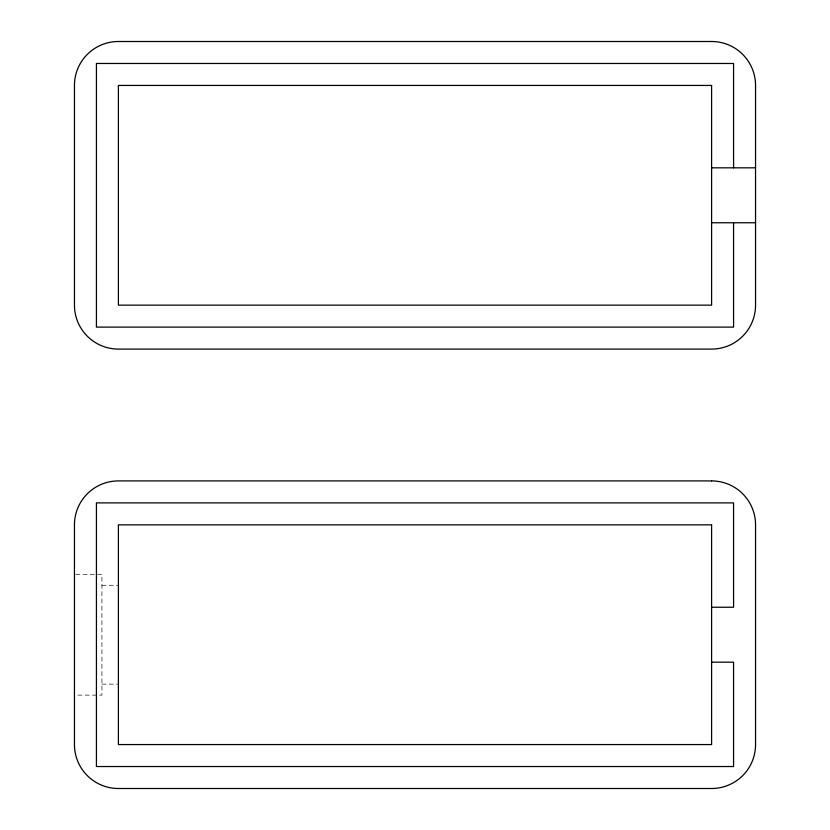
<?xml version="1.0" encoding="UTF-8"?>
<svg xmlns="http://www.w3.org/2000/svg" width="830" height="830" viewBox="0 0 830 830"><rect width="100%" height="100%" fill="white"/><g stroke="black" fill="none" stroke-linecap="round" stroke-linejoin="round"><path stroke-width="0.62" stroke-dasharray="4.15 3.11" d="M75.706 574.287L101.924 574.287L101.924 695.125L75.706 695.125M101.924 585.275L118.4 585.275M101.924 684.138L118.4 684.138"/><path stroke-width="1.25" d="M711.601 167.826L755.549 167.826M711.601 222.762L755.549 222.762M711.601 607.238L733.575 607.238L733.575 502.887L96.425 502.887L96.425 766.526L733.575 766.526L733.575 662.174L711.601 662.174M733.575 167.826L733.575 63.474L96.425 63.474L96.425 327.113L733.575 327.113L733.575 222.762M711.601 41.5L118.4 41.5A43.938 43.938 0 0 0 74.451 85.438L74.451 305.15A43.938 43.938 0 0 0 118.4 349.088L711.601 349.088A43.938 43.938 0 0 0 755.549 305.15L755.549 85.438A43.938 43.938 0 0 0 711.601 41.5M711.601 85.438L118.4 85.438L118.4 305.15L711.601 305.15L711.601 85.438M711.601 480.912L118.4 480.912A43.938 43.938 0 0 0 74.451 524.851L74.451 744.562A43.938 43.938 0 0 0 118.4 788.5L711.601 788.5A43.938 43.938 0 0 0 755.549 744.562L755.549 524.851A43.938 43.938 0 0 0 711.601 480.912M711.601 524.851L118.4 524.851L118.4 744.562L711.601 744.562L711.601 524.851"/></g></svg>
